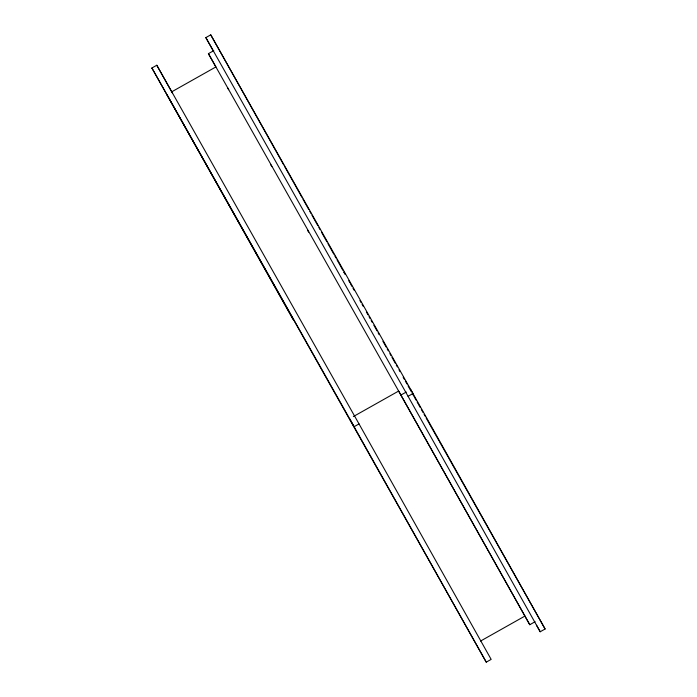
<?xml version="1.0" encoding="UTF-8"?>
<svg xmlns="http://www.w3.org/2000/svg" width="697" height="697" viewBox="0 0 697 697"><rect width="100%" height="100%" fill="white"/><g stroke="black" fill="none" stroke-linecap="round" stroke-linejoin="round"><path stroke-width="1.05" d="M151.894 68.001L156.799 65.239L359.025 423.924L491.158 659.388L486.253 662.15L151.894 68.001L354.12 426.695L359.025 423.924M213.308 50.907L205.842 37.612L210.747 34.85L412.972 393.544L408.067 396.305L540.201 631.761L545.106 628.999L410.707 389.536M171.558 91.908L215.896 66.938L208.42 53.66L213.77 50.646M353.353 416.562L398.623 391.061L529.772 624.721L535.122 621.707M529.772 624.721L400.897 395.06L406.246 392.054M480.573 641.048L524.902 616.078M343.952 272.205L345.015 274.095M348.753 280.717L349.824 282.616M350.312 283.479L351.959 286.397M352.987 288.227L354.093 290.187M359.94 300.555L361.029 302.489M362.074 304.345L363.163 306.271M366.352 311.934L367.964 314.791M369.027 316.673L370.098 318.573M371.161 320.472L372.233 322.363M373.836 325.211L377.051 330.901M378.096 332.774L379.168 334.665M382.906 341.295L386.138 347.019M387.175 348.866L388.273 350.818M389.876 353.658L390.947 355.557M391.975 357.378L395.225 363.146M396.245 364.949L397.368 366.936M398.972 369.785L400.034 371.675M403.18 377.251L404.312 379.264M405.314 381.041L406.987 384.003M408.059 385.903L411.265 391.592M412.249 393.343L413.94 396.34M414.384 397.133L416.074 400.13M417.146 402.03L418.217 403.92M418.653 404.704L420.256 407.536M421.319 409.435L423.027 412.458M424.098 414.358L425.17 416.248M426.12 417.947L439.066 440.905M439.458 441.61L443.344 448.493M443.728 449.182L448.154 457.032M448.528 457.702L545.106 628.999M205.842 37.612L408.067 396.305M536.551 625.279L540.201 631.761M208.42 53.66L400.897 395.06M210.747 34.85L283.74 164.919M284.794 166.757L301.862 197.199M302.907 199.028L308.788 209.544M309.825 211.365L310.914 213.343M311.96 215.155L317.841 225.689M318.877 227.492L319.975 229.487M321.57 232.336L326.902 241.824M327.93 243.628L333.828 254.17M334.856 255.965L335.954 257.968M336.991 259.763L342.88 270.305M343.909 272.1L344.98 273.999M227.588 87.822L228.677 89.73M270.724 164.692L271.839 166.635M307.473 230.176L308.605 232.145M156.799 65.239L172.246 92.771M349.58 418.679L486.253 662.15M166.844 94.565L293.123 319.583"/></g></svg>
